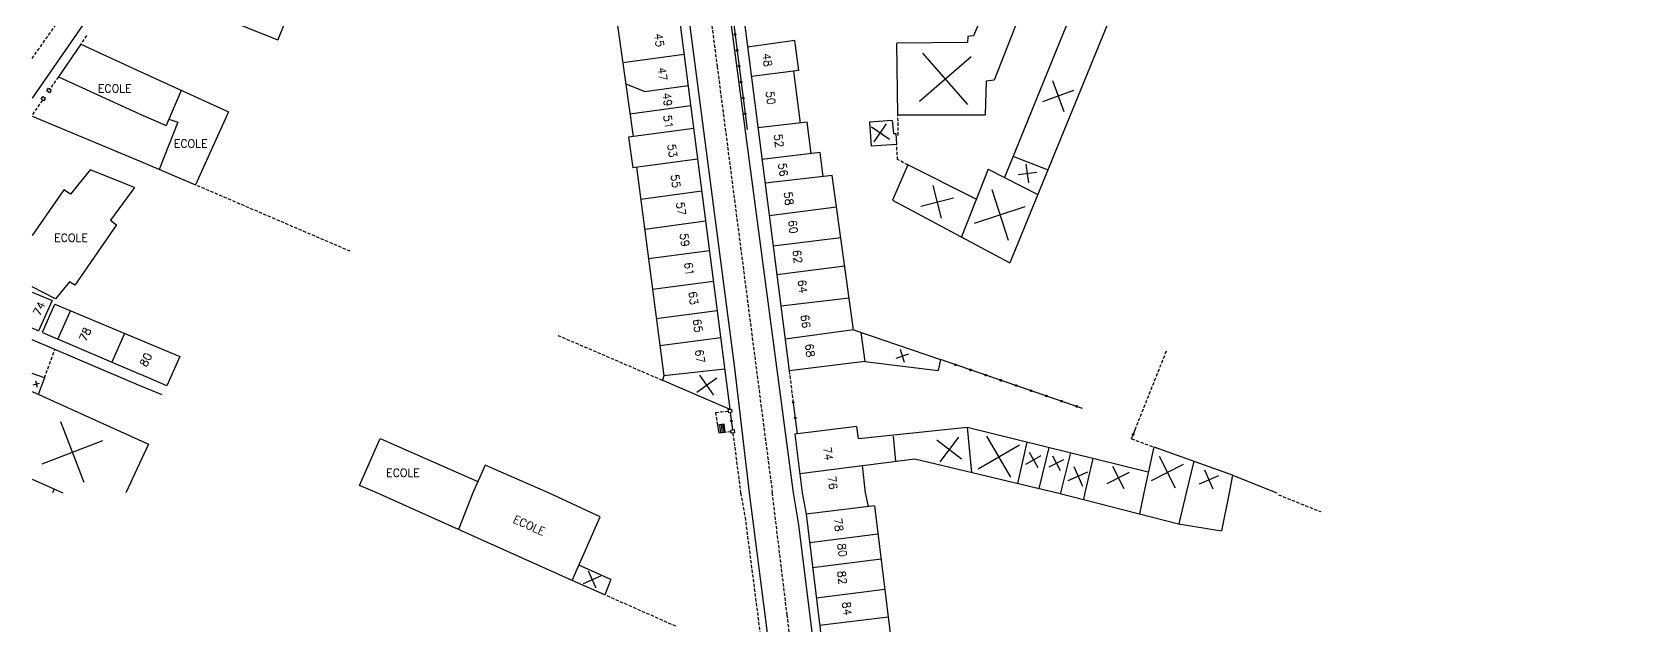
# Model space of a CAD drawing. Header units: millimetres. Extents: x 114000 to 115000, y 124000 to 125000.
# Drawn here: x 114000 to 114250.4, y 124729.2 to 124822.1 of the extents above; entities that cross this region are included whole.
import ezdxf
from ezdxf.enums import TextEntityAlignment as Align

# ---------------------------------------------------------------- set-up
doc = ezdxf.new("R2010")
doc.units = ezdxf.units.MM
doc.linetypes.add('DASHED', pattern=[0.75, 0.5, -0.25])
for name, color, linetype in [('W0001', 6, 'DASHED'), ('W0008', 7, 'CONTINUOUS'), ('W0100', 7, 'CONTINUOUS'), ('W0112', 1, 'DASHED'), ('W0322', 7, 'CONTINUOUS'), ('W0991', 7, 'CONTINUOUS')]:
    doc.layers.add(name, color=color, linetype=linetype)
doc.styles.get("Standard").update_dxf_attribs({"font": 'romans.shx', "width": 0.85})

msp = doc.modelspace()

# ---------------------------------------------------------------- linework, layer by layer
at = {"layer": 'W0001'}
for points in [[(114000, 124817.91), (114038.28, 124872.27), (114047.58, 124885.61), (114057.81, 124903.19), (114065.17, 124917.1), (114075.19, 124936.72), (114090, 124966.46)], [(114092.31, 124931.24), (114094.34, 124912.78), (114096.08, 124900.1), (114098.93, 124877.45), (114102.26, 124852.82), (114107.03, 124816.69), (114115.64, 124750.08)], [(114129.14, 124644.6), (114125.02, 124675.44), (114117.96, 124730.93), (114115.64, 124750.08)]]:
    msp.add_lwpolyline(points, dxfattribs=at)
at = {"layer": 'W0008'}
for points in [[(114112.09, 124750), (114109.8, 124769.52), (114091.24, 124911.6), (114090.11, 124925.04), (114088.74, 124933.42), (114079.71, 124936.17, 0.23032), (114077.77, 124935.72), (114072.6, 124925.03), (114061.2, 124902.37, -0.023855), (114049.82, 124883.49), (114017, 124836.33), (114000, 124811.74)], [(114250.4, 124876.69), (114222.65, 124880.37, -0.066673), (114210.19, 124883.94), (114177.17, 124900.17, 0.048496), (114137.37, 124917.01), (114106.56, 124925.03), (114098.71, 124927, 0.37872), (114095.97, 124925.04), (114095.9, 124923.58), (114099.03, 124900.17), (114118.88, 124750)]]:
    msp.add_lwpolyline(points, format="xyb", dxfattribs=at)
for points in [[(114020.33, 124765.34), (114017, 124766.7), (114000, 124773.93)], [(114125.77, 124644.15), (114121.65, 124675), (114114.59, 124730.52), (114112.09, 124750)], [(114118.88, 124750), (114119.75, 124745), (114128.43, 124675), (114132.26, 124644.61)]]:
    msp.add_lwpolyline(points, dxfattribs=at)
at = {"layer": 'W0100'}
for points in [[(114172.2, 124833.65), (114152.75, 124785.99)], [(114100.7, 124827.74), (114109.01, 124763.08)], [(114164.09, 124829.35), (114151.94, 124799.3)], [(114027.36, 124825.21), (114038.39, 124820.85)], [(114040.02, 124824.93), (114038.39, 124820.85)], [(114090.94, 124826.76), (114093.89, 124805.73)], [(114110.99, 124825.87), (114118.27, 124769.09)], [(114149.04, 124826.08), (114147.05, 124821.48)], [(114154.02, 124823.98), (114150.31, 124814.51)], [(114007.6, 124820.16), (114004.11, 124815.07)], [(114007.6, 124820.16), (114017, 124815.82)], [(114119.17, 124820.72), (114111.78, 124819.7)], [(114119.81, 124816.05), (114119.17, 124820.72)], [(114146.15, 124820.4), (114135.11, 124820.3)], [(114135.27, 124809.12), (114135.11, 124820.3)], [(114146.2, 124821.37), (114146.15, 124820.4)], [(114147.05, 124821.48), (114146.2, 124821.37)], [(114101.88, 124818.56), (114092.27, 124817.25)], [(114004.11, 124815.07), (114017, 124809.18)], [(114017, 124815.82), (114030.69, 124809.59)], [(114119.81, 124816.05), (114112.37, 124815.12)], [(114118.96, 124815.95), (114120.02, 124807.83)], [(114149.07, 124814.39), (114148.88, 124809.14)], [(114150.31, 124814.51), (114149.07, 124814.39)], [(114023.32, 124812.94), (114020.93, 124807.45)], [(114092.74, 124813.94), (114095.75, 124812.75)], [(114095.75, 124812.75), (114102.5, 124813.7)], [(114030.69, 124809.59), (114025.54, 124798.16)], [(114102.91, 124810.53), (114093.4, 124809.22)], [(114000, 124808.9), (114017, 124801.82)], [(114017, 124809.18), (114020.93, 124807.45)], [(114022.76, 124807.96), (114019.86, 124800.59)], [(114021.37, 124808.45), (114022.76, 124807.96)], [(114103.36, 124807), (114093.2, 124805.63)], [(114121.1, 124807.96), (114113.4, 124807.09)], [(114121.7, 124803.07), (114121.1, 124807.96)], [(114134.39, 124808.24), (114130.81, 124807.99)], [(114130.81, 124807.99), (114131.1, 124804.2)], [(114134.39, 124808.24), (114134.55, 124806.19)], [(114135.27, 124809.12), (114148.88, 124809.14)], [(114093.2, 124805.63), (114093.83, 124800.84)], [(114135.05, 124804.47), (114131.1, 124804.2)], [(114134.55, 124806.19), (114134.92, 124806.21)], [(114134.92, 124806.21), (114135.05, 124804.47)], [(114017, 124801.82), (114025.54, 124798.16)], [(114103.98, 124802.21), (114093.83, 124800.84)], [(114123.14, 124803.25), (114114.03, 124802.14)], [(114123.6, 124799.46), (114123.14, 124803.25)], [(114158.63, 124800.54), (114153.27, 124802.6)], [(114009.1, 124800.54), (114006.02, 124796.74)], [(114016.02, 124797.74), (114009.1, 124800.54)], [(114094.44, 124800.92), (114098.68, 124768.32)], [(114124.99, 124799.62), (114114.51, 124798.41)], [(114128.33, 124775.51), (114124.99, 124799.62)], [(114136.83, 124801.29), (114134.43, 124795.79)], [(114147.51, 124795.94), (114136.83, 124801.29)], [(114149.34, 124800.64), (114145.2, 124790.03)], [(114149.34, 124800.64), (114157.1, 124796.65)], [(114004.95, 124797.38), (114000, 124790.25)], [(114006.02, 124796.74), (114004.95, 124797.38)], [(114016.02, 124797.74), (114012.28, 124792.65)], [(114104.63, 124797.19), (114095.1, 124795.9)], [(114125.68, 124794.67), (114115.17, 124793.32)], [(114134.43, 124795.79), (114152.75, 124785.99)], [(114013.2, 124791.94), (114006.69, 124782.47)], [(114012.28, 124792.65), (114013.2, 124791.94)], [(114105.23, 124792.47), (114095.71, 124791.21)], [(114126.34, 124789.87), (114115.77, 124788.6)], [(114105.83, 124787.84), (114096.31, 124786.58)], [(114126.95, 124785.46), (114116.35, 124784.11)], [(114003.67, 124780.33), (114000, 124782.22)], [(114005.84, 124783), (114003.67, 124780.33)], [(114006.69, 124782.47), (114005.84, 124783)], [(114106.44, 124783.07), (114096.93, 124781.82)], [(114000, 124781.41), (114003.12, 124780.1)], [(114003.12, 124780.1), (114001.02, 124775.37)], [(114001.62, 124775.12), (114003.56, 124779.54)], [(114003.56, 124779.54), (114017, 124773.87)], [(114127.64, 124780.48), (114116.98, 124779.19)], [(114006.01, 124778.51), (114004.04, 124774.08)], [(114107.03, 124778.5), (114097.52, 124777.24)], [(114000, 124775.81), (114001.02, 124775.37)], [(114001.62, 124775.11), (114017, 124768.5)], [(114014.46, 124774.95), (114012.45, 124770.47)], [(114128.33, 124775.51), (114117.64, 124774.03)], [(114128.33, 124775.51), (114141.9, 124770.86)], [(114129.49, 124775.11), (114130.12, 124770.54)], [(114017, 124773.87), (114023.09, 124771.33)], [(114107.58, 124774.24), (114098.08, 124772.98)], [(114023.09, 124771.33), (114021.04, 124766.76)], [(114108.2, 124769.36), (114098.68, 124768.32)], [(114130.12, 124770.54), (114118.27, 124769.09)], [(114130.12, 124770.54), (114141.57, 124769.14)], [(114141.9, 124770.86), (114141.57, 124769.14)], [(114001.93, 124768.02), (114000, 124768.67)], [(114001.93, 124768.02), (114000.98, 124765.41)], [(114021.04, 124766.76), (114017, 124768.5)], [(114098.68, 124768.32), (114098.49, 124767.62)], [(114098.49, 124767.62), (114109.01, 124763.08)], [(114000, 124765.85), (114018.21, 124757.64)], [(114108.12, 124760.74), (114107.08, 124760.58)], [(114107.08, 124760.58), (114107.27, 124759.34)], [(114107.37, 124760.62), (114107.54, 124759.36)], [(114107.65, 124760.67), (114107.82, 124759.4)], [(114107.87, 124760.7), (114108.05, 124759.44)], [(114108.26, 124759.46), (114108.12, 124760.74)], [(114128.84, 124760.4), (114119.18, 124759.19)], [(114129.12, 124758.46), (114128.84, 124760.4)], [(114146.11, 124760.23), (114129.12, 124758.46)], [(114174.38, 124753.28), (114146.11, 124760.23)], [(114146.11, 124760.23), (114146.77, 124753.2)], [(114018.21, 124757.64), (114014.65, 124750)], [(114051.16, 124751.19), (114054.39, 124758.54)], [(114054.39, 124758.54), (114069.66, 124751.8)], [(114119.18, 124759.19), (114120.3, 124750)], [(114134.5, 124758.88), (114134.88, 124754.94)], [(114155.41, 124757.95), (114153.94, 124751.49)], [(114158.83, 124757.1), (114157.26, 124750.7)], [(114175.22, 124757.21), (114173.68, 124750)], [(114187.54, 124752.78), (114175.31, 124757.18)], [(114070.81, 124754.34), (114068.85, 124750)], [(114080.68, 124750), (114070.81, 124754.34)], [(114119.93, 124753.06), (114137.89, 124755.32)], [(114129.66, 124754.28), (114130.17, 124750)], [(114137.89, 124755.32), (114160.2, 124750)], [(114162.21, 124756.27), (114160.68, 124750)], [(114165.71, 124755.41), (114164.49, 124750)], [(114181.48, 124754.96), (114180.29, 124750)], [(114000, 124752.17), (114004.81, 124750)], [(114187.54, 124752.78), (114186.99, 124750)], [(114187.54, 124752.78), (114194.48, 124750)], [(114003.44, 124750.62), (114003.17, 124750)], [(114053.85, 124750), (114051.16, 124751.19)], [(114084.36, 124736.33), (114053.85, 124750)], [(114068.85, 124750), (114066.64, 124744.27)], [(114088.73, 124746.29), (114080.68, 124750)], [(114120.3, 124750), (114120.92, 124746.67)], [(114130.17, 124750), (114130.64, 124747.89)], [(114160.2, 124750), (114179.12, 124745.2)], [(114160.68, 124750), (114160.65, 124749.89)], [(114164.49, 124750), (114164.26, 124748.97)], [(114173.68, 124750), (114172.99, 124746.75)], [(114180.3, 124750), (114179.16, 124745.19)], [(114186.99, 124750), (114185.83, 124744.07)], [(114131.62, 124748.01), (114120.92, 124746.67)], [(114131.62, 124748.01), (114137.02, 124703.9)], [(114084.36, 124736.33), (114088.73, 124746.29)], [(114120.92, 124746.67), (114126.29, 124702.58)], [(114179.12, 124745.2), (114185.83, 124744.07)], [(114132.16, 124743.56), (114121.46, 124742.22)], [(114132.64, 124739.66), (114121.94, 124738.3)], [(114090.42, 124736.49), (114085.41, 124738.72)], [(114089.48, 124734.07), (114084.36, 124736.33)], [(114090.42, 124736.49), (114089.48, 124734.07)], [(114133.22, 124734.93), (114122.52, 124733.57)], [(114133.75, 124730.59), (114123.04, 124729.26)]]:
    msp.add_lwpolyline(points, dxfattribs=at)
at = {"layer": 'W0112'}
for p, q in [((114001.4, 124811.56), (114001.68, 124811.98)), ((114001.68, 124811.98), (114002.1, 124811.69)), ((114002.29, 124812.86), (114002.57, 124813.27)), ((114002.7, 124812.58), (114002.29, 124812.86)), ((114002.57, 124813.27), (114002.98, 124812.99)), ((114002.98, 124812.99), (114002.7, 124812.58)), ((114001.81, 124811.28), (114001.4, 124811.56)), ((114002.1, 124811.69), (114001.81, 124811.28)), ((114108.76, 124763.05), (114109.26, 124763.11)), ((114108.83, 124762.55), (114108.76, 124763.05)), ((114109.32, 124762.61), (114108.83, 124762.55)), ((114109.26, 124763.11), (114109.32, 124762.61)), ((114109.18, 124759.83), (114109.67, 124759.9)), ((114109.24, 124759.34), (114109.18, 124759.83)), ((114109.74, 124759.4), (114109.24, 124759.34)), ((114109.67, 124759.9), (114109.74, 124759.4))]:
    msp.add_line(p, q, dxfattribs=at)
for points in [[(114008.52, 124821.5), (114007.6, 124820.16)], [(114004.11, 124815.07), (114002.78, 124813.13)], [(114001.61, 124811.42), (114000, 124809.08)], [(114135.31, 124805.9), (114135.27, 124809.12)], [(114136.83, 124801.29), (114135.21, 124802.11), (114135.05, 124804.47)], [(114049.72, 124787.78), (114025.54, 124798.16)], [(114082.13, 124774.64), (114098.49, 124767.62)], [(114001.93, 124768.02), (114003.55, 124772.42)], [(114172.31, 124759.89), (114177.3, 124772.41)], [(114118.27, 124769.09), (114118.87, 124764.44)], [(114106.77, 124762.59), (114108.8, 124762.8)], [(114106.77, 124762.59), (114107.08, 124760.58)], [(114109.21, 124759.58), (114107.27, 124759.34)], [(114109.49, 124759.37), (114110.69, 124750)], [(114171.74, 124758.46), (114175.22, 124757.21)], [(114110.69, 124750), (114111.39, 124746.2), (114114.37, 124723.06)], [(114194.72, 124749.72), (114201.31, 124747.08)], [(114100.58, 124729.16), (114089.48, 124734.07)]]:
    msp.add_lwpolyline(points, dxfattribs=at)
at = {"layer": 'W0322'}
for points in [[(114106.29, 124849.47), (114111.73, 124806.8)], [(114164.1, 124763.23), (114141.9, 124770.86)], [(114118.87, 124764.44), (114119.53, 124759.24)], [(114109.08, 124762.58), (114109.43, 124759.86)], [(114171.74, 124758.46), (114172.31, 124759.89)]]:
    msp.add_lwpolyline(points, dxfattribs=at)
for centre, major_axis, start_param, end_param in [((114109.83, 124821.68), (0.0884, 0.0884), 4.053893202476821, 10.33707850965641), ((114109.83, 124821.68), (-0.0532, 0.0532), 2.483097, 8.766282), ((114110.15, 124819.2), (0.0884, 0.0884), 4.053893202476821, 10.33707850965641), ((114110.15, 124819.2), (-0.0532, 0.0532), 2.483097, 8.766282), ((114110.47, 124816.72), (0.0884, 0.0884), 4.053893202476821, 10.33707850965641), ((114110.47, 124816.72), (-0.0532, 0.0532), 2.483097, 8.766282), ((114110.78, 124814.24), (0.0884, 0.0884), 4.053893202476821, 10.33707850965641), ((114110.78, 124814.24), (-0.0532, 0.0532), 2.483097, 8.766282), ((114111.1, 124811.76), (0.0884, 0.0884), 4.053893202476821, 10.33707850965641), ((114111.1, 124811.76), (-0.0532, 0.0532), 2.483097, 8.766282), ((114111.42, 124809.28), (0.0884, 0.0884), 4.053893202476821, 10.33707850965641), ((114111.42, 124809.28), (-0.0532, 0.0532), 2.483097, 8.766282), ((114144.26, 124770.04), (0.0884, 0.0884), 2.025532, 8.308717), ((114144.26, 124770.04), (0.0532, 0.0532), 2.025532, 8.308717), ((114146.63, 124769.23), (0.0884, 0.0884), 2.025532, 8.308717), ((114146.63, 124769.23), (0.0532, 0.0532), 2.025532, 8.308717), ((114148.99, 124768.42), (0.0884, 0.0884), 2.025532, 8.308717), ((114148.99, 124768.42), (0.0532, 0.0532), 2.025532, 8.308717), ((114151.36, 124767.61), (0.0884, 0.0884), 2.025532, 8.308717), ((114151.36, 124767.61), (0.0532, 0.0532), 2.025532, 8.308717), ((114153.72, 124766.8), (0.0884, 0.0884), 2.025532, 8.308717), ((114153.72, 124766.8), (0.0532, 0.0532), 2.025532, 8.308717), ((114118.9, 124764.19), (0.0884, 0.0884), 4.054477, 10.337662), ((114118.9, 124764.19), (-0.0532, 0.0532), 2.48368, 8.766865), ((114156.09, 124765.99), (0.0884, 0.0884), 2.025532, 8.308717), ((114156.09, 124765.99), (0.0532, 0.0532), 2.025532, 8.308717), ((114158.45, 124765.17), (0.0884, 0.0884), 2.025532, 8.308717), ((114158.45, 124765.17), (0.0532, 0.0532), 2.025532, 8.308717), ((114160.81, 124764.36), (0.0884, 0.0884), 2.025532, 8.308717), ((114160.81, 124764.36), (0.0532, 0.0532), 2.025532, 8.308717), ((114119.22, 124761.72), (0.0884, 0.0884), 4.054477, 10.337662), ((114119.22, 124761.72), (-0.0532, 0.0532), 2.48368, 8.766865), ((114163.18, 124763.55), (0.0884, 0.0884), 2.025532, 8.308717), ((114163.18, 124763.55), (0.0532, 0.0532), 2.025532, 8.308717), ((114109.25, 124761.26), (-0.0884, 0.0884), 2.484111326277723, 8.76729663345731), ((114109.25, 124761.26), (-0.0532, 0.0532), 2.48411132621121, 8.767296633390796), ((114172.02, 124759.16), (-0.0884, 0.0884), -1.164253568887222, 5.118931738292364), ((114172.02, 124759.16), (-0.0532, 0.0532), -1.164253568999468, 5.118931738180119)]:
    msp.add_ellipse(centre, major_axis=major_axis, ratio=1, start_param=start_param, end_param=end_param, dxfattribs=at)
at = {"layer": 'W0991'}
for p, q in [((114138.65, 124811.23), (114146.7, 124818.25)), ((114146.18, 124810.72), (114139.16, 124818.76)), ((114159.41, 124814.5), (114161.2, 124809.65)), ((114157.88, 124811.18), (114162.73, 124812.97)), ((114131.12, 124807.25), (114133.93, 124805.33)), ((114131.56, 124804.88), (114133.48, 124807.7)), ((114154.04, 124799.77), (114156.98, 124800.15)), ((114155.7, 124798.49), (114155.32, 124801.43)), ((114142.05, 124792.94), (114140.77, 124798.05)), ((114149.94, 124797.44), (114152.49, 124789.52)), ((114138.86, 124794.85), (114143.96, 124796.13)), ((114147.25, 124792.2), (114155.17, 124794.76)), ((114136.32, 124770.41), (114135.65, 124772.42)), ((114134.98, 124771.08), (114136.99, 124771.75)), ((114000.19, 124766.93), (114001.18, 124767.18)), ((114000.56, 124767.55), (114000.81, 124766.56)), ((114103.85, 124765.76), (114106.97, 124767.98)), ((114106.52, 124765.31), (114104.31, 124768.43)), ((114008.16, 124751.66), (114004.52, 124761.14)), ((114001.6, 124754.58), (114011.08, 124758.22)), ((114141.34, 124758.29), (114145.21, 124755.34)), ((114144.75, 124758.75), (114141.81, 124754.88)), ((114147.82, 124753.8), (114154.25, 124757.54)), ((114152.91, 124752.45), (114149.16, 124758.89)), ((114155.23, 124754.48), (114157.63, 124755.84)), ((114155.75, 124756.36), (114157.11, 124753.96)), ((114158.87, 124754.08), (114161.17, 124755.26)), ((114159.43, 124755.82), (114160.61, 124753.52)), ((114174.89, 124751.95), (114179.87, 124754.49)), ((114178.65, 124750.73), (114176.11, 124755.71)), ((114161.88, 124751.93), (114164.93, 124753.3)), ((114162.73, 124754.14), (114164.09, 124751.09)), ((114167.97, 124751.49), (114171.45, 124753.28)), ((114170.61, 124750.64), (114168.82, 124754.12)), ((114182.37, 124751.43), (114185.38, 124752.75)), ((114184.54, 124750.58), (114183.22, 124753.59)), ((114086.16, 124735.85), (114088.85, 124737.03)), ((114088.1, 124735.1), (114086.91, 124737.79))]:
    msp.add_line(p, q, dxfattribs=at)

# ---------------------------------------------------------------- texts
for s, rotation, p in [('45', 277.6746, (114097.97, 124820.79)), ('48', 277.6746, (114114.86, 124817.7)), ('47', 277.6746, (114098.48, 124815.5)), ('49', 277.6746, (114099.25, 124811.51)), ('50', 277.6746, (114115.38, 124811.77)), ('51', 277.6746, (114099.38, 124808.03)), ('53', 277.6746, (114100.03, 124803.52)), ('52', 277.6746, (114116.66, 124805.06)), ('55', 277.6746, (114100.54, 124798.75)), ('56', 277.6746, (114117.31, 124800.55)), ('58', 277.6746, (114118.21, 124796.04)), ('57', 277.6746, (114101.38, 124794.45)), ('60', 277.6746, (114118.89, 124791.61)), ('59', 277.6746, (114101.95, 124789.56)), ('62', 277.6746, (114119.58, 124786.95)), ('61', 277.6746, (114102.64, 124785.02)), ('64', 277.6746, (114120.37, 124782.29)), ('74', 65.0679, (114001.12, 124778.82)), ('63', 277.6746, (114103.32, 124780.47)), ('65', 277.6746, (114104, 124776.15)), ('66', 277.6746, (114120.83, 124776.83)), ('78', 65.0679, (114008.3, 124774.79)), ('67', 277.6746, (114104.34, 124771.38)), ('68', 277.6746, (114121.51, 124772.29)), ('80', 65.0679, (114017.77, 124770.82)), ('74', 277.6746, (114124.36, 124756.15)), ('76', 277.6746, (114125.05, 124751.61)), ('ECOLE', 336.1408, (114077.67, 124744.94)), ('78', 276.9501, (114125.99, 124745.03)), ('80', 276.9501, (114126.56, 124741.08)), ('82', 276.9501, (114126.56, 124736.77)), ('84', 276.9501, (114127.3, 124731.94))]:
    msp.add_text(s, height=1.25, rotation=rotation, dxfattribs=at).set_placement(p, align=Align.MIDDLE)
for p in [(114012.92, 124813.24), (114024.78, 124804.62), (114006.09, 124789.9), (114057.94, 124753.16)]:
    msp.add_text('ECOLE', height=1.25, dxfattribs=at).set_placement(p, align=Align.MIDDLE)

doc.saveas('drawing.dxf')
